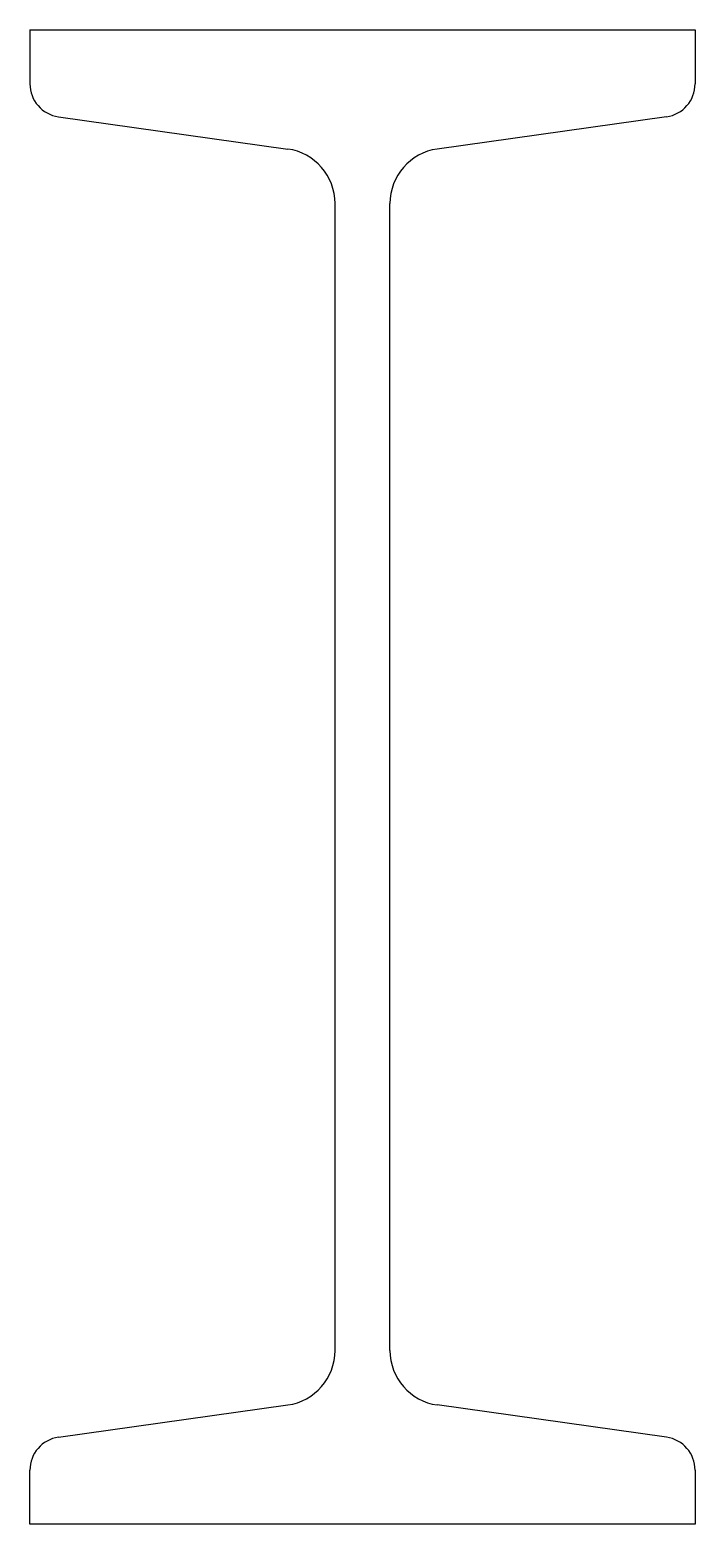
# Model space of a CAD drawing. Extents: x -49 to 49, y 0 to 220.
import ezdxf

# ---------------------------------------------------------------- set-up
doc = ezdxf.new("R2010")
doc.units = 0

msp = doc.modelspace()

# ---------------------------------------------------------------- linework, layer by layer
for p, q in [((-49, 220), (-49, 212.06)), ((-49, 220), (49, 220)), ((49, 220), (49, 212.06)), ((-44.78, 207.21), (-11.02, 202.46)), ((44.78, 207.21), (11.02, 202.46)), ((-4.05, 25.56), (-4.05, 194.44)), ((4.05, 25.56), (4.05, 194.44)), ((-44.78, 12.79), (-11.02, 17.54)), ((44.78, 12.79), (11.02, 17.54)), ((-49, 0), (-49, 7.94)), ((49, 7.94), (49, 0)), ((49, 0), (-49, 0))]:
    msp.add_line(p, q)
for centre, radius, start, end in [((-44.1, 212.06), 4.9, 180, 262), ((44.1, 212.06), 4.9, 278, 0), ((-12.15, 194.44), 8.1, 0, 82), ((12.15, 194.44), 8.1, 98, 180), ((-12.15, 25.56), 8.1, 278, 0), ((12.15, 25.56), 8.1, 180, 262), ((-44.1, 7.94), 4.9, 98, 180), ((44.1, 7.94), 4.9, 0, 82)]:
    msp.add_arc(centre, radius, start, end)

doc.saveas('drawing.dxf')
